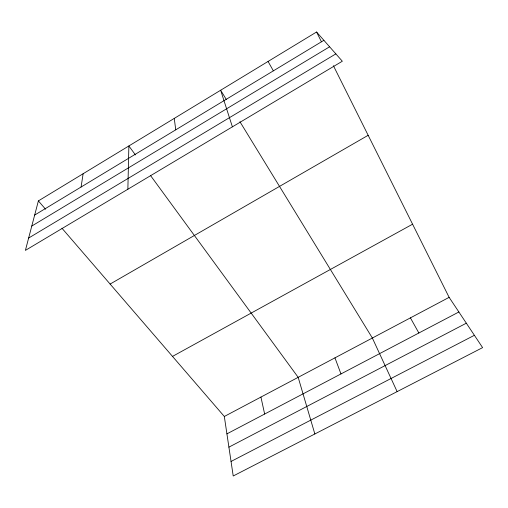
<?xml version="1.0" encoding="UTF-8"?>
<svg xmlns="http://www.w3.org/2000/svg" width="508" height="508" viewBox="0 0 508 508"><rect width="100%" height="100%" fill="white"/><g stroke="black" fill="none" stroke-linecap="round" stroke-linejoin="round"><path stroke-width="0.76" d="M127.864 189.236L128.873 145.955L135.433 154.921M81.09 187.02L83.134 173.73M38.386 200.895L25.4 250.393L342.329 61.227L316.56 32.004L38.386 200.895L45.561 209.22M34.665 215.068L323.894 40.316M31.782 226.054L329.603 46.793M28.639 238.049L335.858 53.886M110.115 284.061L368.167 135.293M172.51 356.406L412.579 224.199M224.32 416.471L449.129 297.351L482.6 347.624L233.216 475.996L224.32 416.471L61.963 228.238M226.917 433.864L458.87 311.982M228.905 447.148L466.331 323.19M231.045 461.461L474.389 335.293M150.431 175.412L298.177 377.336L314.852 433.978M226.39 99.619L220.643 90.233L232.397 126.841M239.928 121.729L372.358 338.03L397.135 391.617M268.065 61.443L273.361 70.847M410.413 317.868L418.871 333M316.56 32.004L321.469 41.827M333.388 65.684L449.129 297.351M334.95 357.854L340.976 373.932M260.928 397.072L264.643 414.039M174.257 118.402L175.749 129.826"/></g></svg>
